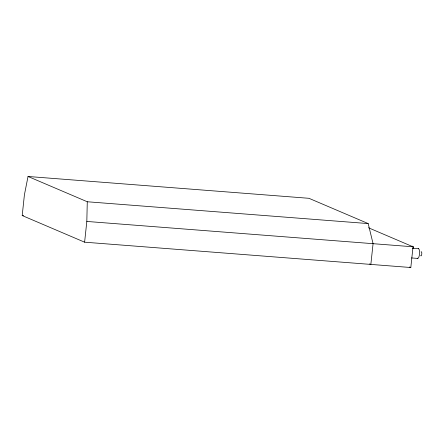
<?xml version="1.0" encoding="UTF-8"?>
<svg xmlns="http://www.w3.org/2000/svg" width="444" height="444" viewBox="0 0 444 444"><rect width="100%" height="100%" fill="white"/><g stroke="black" fill="none" stroke-linecap="round" stroke-linejoin="round"><path stroke-width="0.67" d="M84.61 242.185L86.824 221.445L87.274 201.759L28.028 176.479L24.414 194.816L22.2 215.551L84.61 242.185L410.811 267.521L413.025 246.786L368.448 227.761M28.028 176.479L308.946 198.302L368.193 223.582L373.071 243.678L370.851 264.419L369.58 263.875M87.274 201.759L368.193 223.582M22.2 215.551L23.582 215.662M86.824 221.445L413.025 246.786M412.476 248.263L418.637 248.74M411.444 257.936L417.599 258.414M409.535 266.977L410.811 267.521M418.259 248.751A4.89 1.432 -85.6 0 1 419.497 254.168A4.89 1.432 -85.6 0 1 417.26 258.097M421.067 251.898A2.087 0.611 -85.6 0 1 421.761 254.068A2.087 0.611 -85.6 0 1 420.684 255.478M412.332 246.22A4.89 1.432 -85.6 0 1 413.536 248.046"/></g></svg>
